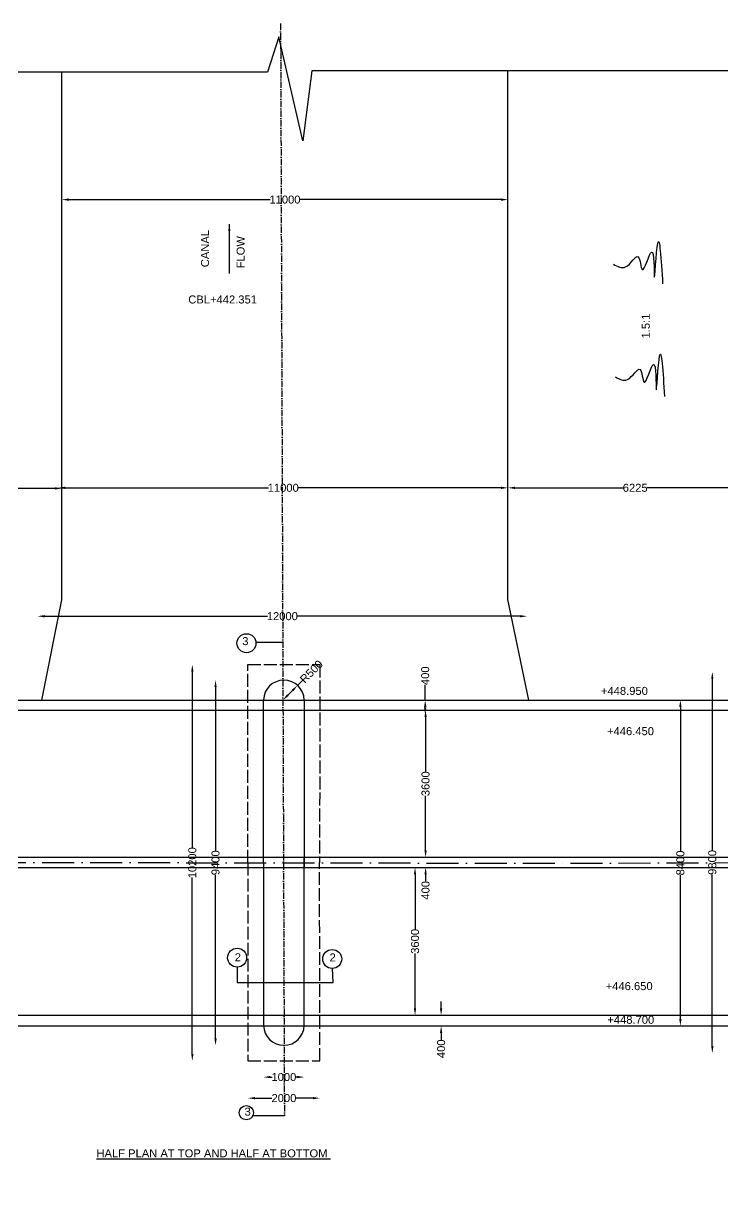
# Model space of a CAD drawing. Header units: millimetres. Extents: x 5757556 to 5765813, y 20979447 to 20984701.
# Drawn here: x 5760973 to 5762282, y 20981222 to 20983443 of the extents above; entities that cross this region are included whole.
import ezdxf

# ---------------------------------------------------------------- set-up
doc = ezdxf.new("R2010")
doc.units = ezdxf.units.MM
doc.header["$MEASUREMENT"] = 0
doc.linetypes.add('ACAD_ISO02W100', pattern=[15, 12, -3])
doc.linetypes.add('ACAD_ISO10W100', pattern=[18, 12, -3, 0, -3])
for name, color, linetype in [('DIMENSIONS', 7, 'Continuous'), ('DRAWING', 7, 'Continuous'), ('TEXT', 7, 'Continuous')]:
    doc.layers.add(name, color=color, linetype=linetype)
doc.styles.get("Standard").update_dxf_attribs({"font": 'arial.ttf', "height": 15})
doc.dimstyles.get("Standard").update_dxf_attribs({"dimtxt": 15, "dimasz": 13, "dimexe": 0.18, "dimexo": 0.0625, "dimgap": 0.09, "dimtad": 0, "dimdec": 0, "dimzin": 0, "dimdsep": 46, "dimtxsty": 'Standard', "dimcen": 0.09, "dimse1": 1, "dimse2": 1, "dimadec": 0, "dimazin": 0, "dimtfac": 1, "dimtdec": 0, "dimtofl": 0, "dimtmove": 0, "dimatfit": 3, "dimfxl": 1, "dimtolj": 1, "dimtzin": 0, "dimarcsym": 0})

# ---------------------------------------------------------------- blocks, each defined once
blk = doc.blocks.new('*D87')
at = {"layer": 'Defpoints', "color": 0, "transparency": 16777216}
for p in [(5761393, 20982241.1), (5761288.7, 20981498.3), (5761393, 20981498.3)]:
    blk.add_point(p, dxfattribs=at)
at = {"layer": 'DIMENSIONS', "color": 0, "lineweight": -2, "transparency": 16777216}
for p, q in [((5761288.7, 20982228.1), (5761288.7, 20981897.3)), ((5761288.7, 20981511.3), (5761288.7, 20981842.1))]:
    blk.add_line(p, q, dxfattribs=at)
at = {"layer": 'DIMENSIONS', "color": 0, "transparency": 16777216}
for points in [[(5761286.6, 20982228.1), (5761290.9, 20982228.1), (5761288.7, 20982241.1)], [(5761286.6, 20981511.3), (5761290.9, 20981511.3), (5761288.7, 20981498.3)]]:
    blk.add_solid(points, dxfattribs=at)
at = {"layer": 'DIMENSIONS', "color": 0, "transparency": 16777216, "insert": (5761288.7, 20981869.7), "char_height": 15, "attachment_point": 5, "rotation": 90}
blk.add_mtext('\\A1;10200', dxfattribs=at)
blk = doc.blocks.new('*D88')
at = {"layer": 'Defpoints', "color": 0, "transparency": 16777216}
for p in [(5761458.4, 20982211.9), (5761332.2, 20981527.4), (5761460.8, 20981527.4)]:
    blk.add_point(p, dxfattribs=at)
at = {"layer": 'DIMENSIONS', "color": 0, "lineweight": -2, "transparency": 16777216}
for p, q in [((5761332.2, 20982198.9), (5761332.2, 20981892.1)), ((5761332.2, 20981540.4), (5761332.2, 20981847.2))]:
    blk.add_line(p, q, dxfattribs=at)
at = {"layer": 'DIMENSIONS', "color": 0, "transparency": 16777216}
for points in [[(5761330.1, 20982198.9), (5761334.4, 20982198.9), (5761332.2, 20982211.9)], [(5761330.1, 20981540.4), (5761334.4, 20981540.4), (5761332.2, 20981527.4)]]:
    blk.add_solid(points, dxfattribs=at)
at = {"layer": 'DIMENSIONS', "color": 0, "transparency": 16777216, "insert": (5761332.2, 20981869.7), "char_height": 15, "attachment_point": 5, "rotation": 90}
blk.add_mtext('\\A1;9400', dxfattribs=at)
blk = doc.blocks.new('*D89')
at = {"layer": 'Defpoints', "color": 0, "transparency": 16777216}
for p in [(5761485.9, 20982202.1), (5761485.9, 20982202.1), (5761458.6, 20982174.8)]:
    blk.add_point(p, dxfattribs=at)
at = {"layer": 'DIMENSIONS', "color": 0, "lineweight": -2, "transparency": 16777216}
for p, q in [((5761485.9, 20982202.1), (5761495.1, 20982211.3)), ((5761467.8, 20982184), (5761476.7, 20982192.9))]:
    blk.add_line(p, q, dxfattribs=at)
at = {"layer": 'DIMENSIONS', "color": 0, "transparency": 16777216}
for points in [[(5761475.2, 20982194.4), (5761478.2, 20982191.4), (5761485.9, 20982202.1)], [(5761466.2, 20982185.5), (5761469.3, 20982182.4), (5761458.6, 20982174.8)]]:
    blk.add_solid(points, dxfattribs=at)
at = {"layer": 'DIMENSIONS', "color": 0, "transparency": 16777216, "insert": (5761511.9, 20982228.1), "char_height": 15, "attachment_point": 5, "rotation": 44.9722}
blk.add_mtext('\\A1;R500', dxfattribs=at)
blk = doc.blocks.new('*D90')
at = {"layer": 'Defpoints', "color": 0, "transparency": 16777216}
for p in [(5761725.6, 20982174.8), (5761725.2, 20982147.4), (5761725.6, 20982147.4)]:
    blk.add_point(p, dxfattribs=at)
at = {"layer": 'DIMENSIONS', "color": 0, "lineweight": -2, "transparency": 16777216}
for p, q in [((5761725.2, 20982174.8), (5761725.2, 20982203.4)), ((5761725.2, 20982160.4), (5761725.2, 20982161.8))]:
    blk.add_line(p, q, dxfattribs=at)
at = {"layer": 'DIMENSIONS', "color": 0, "transparency": 16777216}
for points in [[(5761723, 20982161.8), (5761727.3, 20982161.8), (5761725.2, 20982174.8)], [(5761723, 20982160.4), (5761727.3, 20982160.4), (5761725.2, 20982147.4)]]:
    blk.add_solid(points, dxfattribs=at)
at = {"layer": 'DIMENSIONS', "color": 0, "transparency": 16777216, "insert": (5761725.2, 20982220.3), "char_height": 15, "attachment_point": 5, "rotation": 90}
blk.add_mtext('\\A1;400', dxfattribs=at)
blk = doc.blocks.new('*D91')
at = {"layer": 'Defpoints', "color": 0, "transparency": 16777216}
for p in [(5761723.8, 20982155.7), (5761725.8, 20981880), (5761738.5, 20981880)]:
    blk.add_point(p, dxfattribs=at)
at = {"layer": 'DIMENSIONS', "color": 0, "lineweight": -2, "transparency": 16777216}
for p, q in [((5761725.8, 20982142.7), (5761725.8, 20982040.3)), ((5761725.8, 20981893), (5761725.8, 20981995.4))]:
    blk.add_line(p, q, dxfattribs=at)
at = {"layer": 'DIMENSIONS', "color": 0, "transparency": 16777216}
for points in [[(5761723.7, 20982142.7), (5761728, 20982142.7), (5761725.8, 20982155.7)], [(5761723.7, 20981893), (5761728, 20981893), (5761725.8, 20981880)]]:
    blk.add_solid(points, dxfattribs=at)
at = {"layer": 'DIMENSIONS', "color": 0, "transparency": 16777216, "insert": (5761725.8, 20982017.8), "char_height": 15, "attachment_point": 5, "rotation": 90}
blk.add_mtext('\\A1;3600', dxfattribs=at)
blk = doc.blocks.new('*D92')
at = {"layer": 'Defpoints', "color": 0, "transparency": 16777216}
for p in [(5761725.8, 20981880), (5761725.8, 20981860.9), (5761725.8, 20981860.9)]:
    blk.add_point(p, dxfattribs=at)
at = {"layer": 'DIMENSIONS', "color": 0, "lineweight": -2, "transparency": 16777216}
for p, q in [((5761725.8, 20981893), (5761725.8, 20981906)), ((5761725.8, 20981847.9), (5761725.8, 20981834.9))]:
    blk.add_line(p, q, dxfattribs=at)
at = {"layer": 'DIMENSIONS', "color": 0, "transparency": 16777216}
for points in [[(5761723.7, 20981893), (5761728, 20981893), (5761725.8, 20981880)], [(5761723.7, 20981847.9), (5761728, 20981847.9), (5761725.8, 20981860.9)]]:
    blk.add_solid(points, dxfattribs=at)
at = {"layer": 'DIMENSIONS', "color": 0, "transparency": 16777216, "insert": (5761725.8, 20981817.9), "char_height": 15, "attachment_point": 5, "rotation": 90}
blk.add_mtext('\\A1;400', dxfattribs=at)
blk = doc.blocks.new('*D93')
at = {"layer": 'Defpoints', "color": 0, "transparency": 16777216}
for p in [(5761707.2, 20981860.9), (5761706.1, 20981583.7), (5761707.2, 20981583.7)]:
    blk.add_point(p, dxfattribs=at)
at = {"layer": 'DIMENSIONS', "color": 0, "lineweight": -2, "transparency": 16777216}
for p, q in [((5761706.1, 20981847.9), (5761706.1, 20981744.8)), ((5761706.1, 20981596.7), (5761706.1, 20981699.8))]:
    blk.add_line(p, q, dxfattribs=at)
at = {"layer": 'DIMENSIONS', "color": 0, "transparency": 16777216}
for points in [[(5761703.9, 20981847.9), (5761708.2, 20981847.9), (5761706.1, 20981860.9)], [(5761703.9, 20981596.7), (5761708.2, 20981596.7), (5761706.1, 20981583.7)]]:
    blk.add_solid(points, dxfattribs=at)
at = {"layer": 'DIMENSIONS', "color": 0, "transparency": 16777216, "insert": (5761706.1, 20981722.3), "char_height": 15, "attachment_point": 5, "rotation": 90}
blk.add_mtext('\\A1;3600', dxfattribs=at)
blk = doc.blocks.new('*D94')
at = {"layer": 'Defpoints', "color": 0, "transparency": 16777216}
for p in [(5761755, 20981583.7), (5761755, 20981563.8), (5761755, 20981563.8)]:
    blk.add_point(p, dxfattribs=at)
at = {"layer": 'DIMENSIONS', "color": 0, "lineweight": -2, "transparency": 16777216}
for p, q in [((5761755, 20981596.7), (5761755, 20981609.7)), ((5761755, 20981550.8), (5761755, 20981537.8))]:
    blk.add_line(p, q, dxfattribs=at)
at = {"layer": 'DIMENSIONS', "color": 0, "transparency": 16777216}
for points in [[(5761752.8, 20981596.7), (5761757.1, 20981596.7), (5761755, 20981583.7)], [(5761752.8, 20981550.8), (5761757.1, 20981550.8), (5761755, 20981563.8)]]:
    blk.add_solid(points, dxfattribs=at)
at = {"layer": 'DIMENSIONS', "color": 0, "transparency": 16777216, "insert": (5761755, 20981520.9), "char_height": 15, "attachment_point": 5, "rotation": 90}
blk.add_mtext('\\A1;400', dxfattribs=at)
blk = doc.blocks.new('*D95')
at = {"layer": 'Defpoints', "color": 0, "transparency": 16777216}
for p in [(5762224.2, 20982174.8), (5762199.8, 20981563.8), (5762203.4, 20981563.8)]:
    blk.add_point(p, dxfattribs=at)
at = {"layer": 'DIMENSIONS', "color": 0, "lineweight": -2, "transparency": 16777216}
for p, q in [((5762203.4, 20982161.8), (5762203.4, 20981891.8)), ((5762203.4, 20981576.8), (5762203.4, 20981846.8))]:
    blk.add_line(p, q, dxfattribs=at)
at = {"layer": 'DIMENSIONS', "color": 0, "transparency": 16777216}
for points in [[(5762201.2, 20982161.8), (5762205.6, 20982161.8), (5762203.4, 20982174.8)], [(5762201.2, 20981576.8), (5762205.6, 20981576.8), (5762203.4, 20981563.8)]]:
    blk.add_solid(points, dxfattribs=at)
at = {"layer": 'DIMENSIONS', "color": 0, "transparency": 16777216, "insert": (5762203.4, 20981869.3), "char_height": 15, "attachment_point": 5, "rotation": 90}
blk.add_mtext('\\A1;8400', dxfattribs=at)
blk = doc.blocks.new('*D134')
at = {"layer": 'Defpoints', "color": 0, "transparency": 16777216}
for p in [(5762261.1, 20982227.8), (5762261.1, 20981512.9), (5762263.2, 20981512.9)]:
    blk.add_point(p, dxfattribs=at)
at = {"layer": 'DIMENSIONS', "color": 0, "lineweight": -2, "transparency": 16777216}
for p, q in [((5762263.2, 20982214.8), (5762263.2, 20981892.8)), ((5762263.2, 20981525.9), (5762263.2, 20981847.9))]:
    blk.add_line(p, q, dxfattribs=at)
at = {"layer": 'DIMENSIONS', "color": 0, "transparency": 16777216}
for points in [[(5762261.1, 20982214.8), (5762265.4, 20982214.8), (5762263.2, 20982227.8)], [(5762261.1, 20981525.9), (5762265.4, 20981525.9), (5762263.2, 20981512.9)]]:
    blk.add_solid(points, dxfattribs=at)
at = {"layer": 'DIMENSIONS', "color": 0, "transparency": 16777216, "insert": (5762263.2, 20981870.3), "char_height": 15, "attachment_point": 5, "rotation": 90}
blk.add_mtext('\\A1;9800', dxfattribs=at)
blk = doc.blocks.new('*D137')
at = {"layer": 'Defpoints', "color": 0, "transparency": 16777216}
for p in [(5760553.7, 20982571.5), (5761044.4, 20982571.5), (5761044.4, 20982571.5)]:
    blk.add_point(p, dxfattribs=at)
at = {"layer": 'DIMENSIONS', "color": 0, "lineweight": -2, "transparency": 16777216}
for p, q in [((5760566.7, 20982571.5), (5760776.4, 20982571.5)), ((5761031.4, 20982571.5), (5760821.6, 20982571.5))]:
    blk.add_line(p, q, dxfattribs=at)
at = {"layer": 'DIMENSIONS', "color": 0, "transparency": 16777216}
for points in [[(5760566.7, 20982573.7), (5760566.7, 20982569.4), (5760553.7, 20982571.5)], [(5761031.4, 20982573.7), (5761031.4, 20982569.4), (5761044.4, 20982571.5)]]:
    blk.add_solid(points, dxfattribs=at)
at = {"layer": 'DIMENSIONS', "color": 0, "transparency": 16777216, "insert": (5760799, 20982571.5), "char_height": 15, "attachment_point": 5}
blk.add_mtext('\\A1;6225', dxfattribs=at)
blk = doc.blocks.new('*D138')
at = {"layer": 'Defpoints', "color": 0, "transparency": 16777216}
for p in [(5761037.9, 20982572.6), (5761880.3, 20982572.6), (5761880.3, 20982572.6)]:
    blk.add_point(p, dxfattribs=at)
at = {"layer": 'DIMENSIONS', "color": 0, "lineweight": -2, "transparency": 16777216}
for p, q in [((5761050.9, 20982572.6), (5761431.5, 20982572.6)), ((5761867.3, 20982572.6), (5761486.7, 20982572.6))]:
    blk.add_line(p, q, dxfattribs=at)
at = {"layer": 'DIMENSIONS', "color": 0, "transparency": 16777216}
for points in [[(5761050.9, 20982574.8), (5761050.9, 20982570.4), (5761037.9, 20982572.6)], [(5761867.3, 20982574.8), (5761867.3, 20982570.4), (5761880.3, 20982572.6)]]:
    blk.add_solid(points, dxfattribs=at)
at = {"layer": 'DIMENSIONS', "color": 0, "transparency": 16777216, "insert": (5761459.1, 20982572.6), "char_height": 15, "attachment_point": 5}
blk.add_mtext('\\A1;11000', dxfattribs=at)
blk = doc.blocks.new('*D139')
at = {"layer": 'Defpoints', "color": 0, "transparency": 16777216}
for p in [(5761880.3, 20982572.6), (5762357.1, 20982572.6), (5762357.1, 20982572.6)]:
    blk.add_point(p, dxfattribs=at)
at = {"layer": 'DIMENSIONS', "color": 0, "lineweight": -2, "transparency": 16777216}
for p, q in [((5761893.3, 20982572.6), (5762096.1, 20982572.6)), ((5762344.1, 20982572.6), (5762141.3, 20982572.6))]:
    blk.add_line(p, q, dxfattribs=at)
at = {"layer": 'DIMENSIONS', "color": 0, "transparency": 16777216}
for points in [[(5761893.3, 20982574.8), (5761893.3, 20982570.4), (5761880.3, 20982572.6)], [(5762344.1, 20982574.8), (5762344.1, 20982570.4), (5762357.1, 20982572.6)]]:
    blk.add_solid(points, dxfattribs=at)
at = {"layer": 'DIMENSIONS', "color": 0, "transparency": 16777216, "insert": (5762118.7, 20982572.6), "char_height": 15, "attachment_point": 5}
blk.add_mtext('\\A1;6225', dxfattribs=at)
blk = doc.blocks.new('*D159')
at = {"layer": 'Defpoints', "color": 0, "transparency": 16777216}
for p in [(5760998.9, 20982326.2), (5761915.8, 20982331.9), (5761915.8, 20982326.2)]:
    blk.add_point(p, dxfattribs=at)
at = {"layer": 'DIMENSIONS', "color": 0, "lineweight": -2, "transparency": 16777216}
for p, q in [((5761011.9, 20982331.9), (5761429.8, 20982331.9)), ((5761902.8, 20982331.9), (5761484.9, 20982331.9))]:
    blk.add_line(p, q, dxfattribs=at)
at = {"layer": 'DIMENSIONS', "color": 0, "transparency": 16777216}
for points in [[(5761011.9, 20982334), (5761011.9, 20982329.7), (5760998.9, 20982331.9)], [(5761902.8, 20982334), (5761902.8, 20982329.7), (5761915.8, 20982331.9)]]:
    blk.add_solid(points, dxfattribs=at)
at = {"layer": 'DIMENSIONS', "color": 0, "transparency": 16777216, "insert": (5761457.4, 20982331.9), "char_height": 15, "attachment_point": 5}
blk.add_mtext('\\A1;12000', dxfattribs=at)
blk = doc.blocks.new('*D162')
at = {"layer": 'Defpoints', "color": 0, "transparency": 16777216}
for p in [(5761422.2, 20981563.8), (5761498.5, 20981563.8), (5761498.5, 20981467.9)]:
    blk.add_point(p, dxfattribs=at)
at = {"layer": 'DIMENSIONS', "color": 0, "lineweight": -2, "transparency": 16777216}
for p, q in [((5761435.2, 20981467.9), (5761438.6, 20981467.9)), ((5761485.5, 20981467.9), (5761482.1, 20981467.9))]:
    blk.add_line(p, q, dxfattribs=at)
at = {"layer": 'DIMENSIONS', "color": 0, "transparency": 16777216}
for points in [[(5761435.2, 20981470), (5761435.2, 20981465.7), (5761422.2, 20981467.9)], [(5761485.5, 20981470), (5761485.5, 20981465.7), (5761498.5, 20981467.9)]]:
    blk.add_solid(points, dxfattribs=at)
at = {"layer": 'DIMENSIONS', "color": 0, "transparency": 16777216, "insert": (5761460.3, 20981467.9), "char_height": 15, "attachment_point": 5}
blk.add_mtext('\\A1;1000', dxfattribs=at)
blk = doc.blocks.new('*D163')
at = {"layer": 'Defpoints', "color": 0, "transparency": 16777216}
for p in [(5761393, 20981498.3), (5761527.7, 20981498.5), (5761527.7, 20981428.4)]:
    blk.add_point(p, dxfattribs=at)
at = {"layer": 'DIMENSIONS', "color": 0, "lineweight": -2, "transparency": 16777216}
for p, q in [((5761406, 20981428.4), (5761437.8, 20981428.4)), ((5761514.7, 20981428.4), (5761482.9, 20981428.4))]:
    blk.add_line(p, q, dxfattribs=at)
at = {"layer": 'DIMENSIONS', "color": 0, "transparency": 16777216}
for points in [[(5761406, 20981430.5), (5761406, 20981426.2), (5761393, 20981428.4)], [(5761514.7, 20981430.5), (5761514.7, 20981426.2), (5761527.7, 20981428.4)]]:
    blk.add_solid(points, dxfattribs=at)
at = {"layer": 'DIMENSIONS', "color": 0, "transparency": 16777216, "insert": (5761460.4, 20981428.4), "char_height": 15, "attachment_point": 5}
blk.add_mtext('\\A1;2000', dxfattribs=at)
blk = doc.blocks.new('*D165')
at = {"layer": 'Defpoints', "color": 0, "transparency": 16777216}
for p in [(5761044.4, 20983112.9), (5761880.3, 20983112.9), (5761880.3, 20983112.9)]:
    blk.add_point(p, dxfattribs=at)
at = {"layer": 'DIMENSIONS', "color": 0, "lineweight": -2, "transparency": 16777216}
for p, q in [((5761057.4, 20983112.9), (5761434.7, 20983112.9)), ((5761867.3, 20983112.9), (5761489.9, 20983112.9))]:
    blk.add_line(p, q, dxfattribs=at)
at = {"layer": 'DIMENSIONS', "color": 0, "transparency": 16777216}
for points in [[(5761057.4, 20983115.1), (5761057.4, 20983110.7), (5761044.4, 20983112.9)], [(5761867.3, 20983115.1), (5761867.3, 20983110.7), (5761880.3, 20983112.9)]]:
    blk.add_solid(points, dxfattribs=at)
at = {"layer": 'DIMENSIONS', "color": 0, "transparency": 16777216, "insert": (5761462.3, 20983112.9), "char_height": 15, "attachment_point": 5}
blk.add_mtext('\\A1;11000', dxfattribs=at)

msp = doc.modelspace()

# ---------------------------------------------------------------- linework, layer by layer
at = {"layer": 'DIMENSIONS', "color": 0}
for points in [[(5761407.3, 20982283.3), (5761458.9, 20982283.3)], [(5761372.7, 20981673.8), (5761372.7, 20981645.4), (5761552.7, 20981645.4), (5761551.6, 20981671.5)], [(5761461.3, 20981395.1), (5761401.8, 20981395.1)]]:
    msp.add_lwpolyline(points, dxfattribs=at)
for centre, radius in [((5761390.2, 20982281.3), 17.8), ((5761372.7, 20981691.7), 17.8), ((5761550.9, 20981689.3), 17.8), ((5761390, 20981401), 13.4)]:
    msp.add_circle(centre, radius, dxfattribs=at)
for points in [[(5762078, 20982991.9), (5762100.5, 20982986.7), (5762124.5, 20983005.7), (5762131.8, 20982981.8), (5762149.1, 20983014.7), (5762154.5, 20982968.2), (5762161, 20983030.6), (5762170.1, 20982954.8)], [(5762081.6, 20982780.7), (5762104.1, 20982775.5), (5762128, 20982794.6), (5762135.3, 20982770.6), (5762152.7, 20982803.5), (5762158, 20982757), (5762164.5, 20982819.5), (5762173.7, 20982743.7)]]:
    msp.add_spline(points, degree=3, dxfattribs=at)
at = {"layer": 'DRAWING', "color": 0, "linetype": 'ACAD_ISO10W100'}
msp.add_lwpolyline([(5761454.1, 20983442.8), (5761461.3, 20981395.1)], dxfattribs=at)
at = {"layer": 'DRAWING', "color": 0}
for points in [[(5760784.4, 20980737.9), (5762158.2, 20980737.9), (5762179.6, 20980801.3), (5762186.5, 20980663.8), (5762205.5, 20980737.9), (5763514.9, 20980737.9), (5763517.9, 20980783.1), (5763576.2, 20980693.7), (5763579.5, 20980743.1), (5764177.5, 20980743.1), (5764177.5, 20983359.2), (5763248, 20983359.2), (5763229.2, 20983278.7), (5763184.8, 20983420.4), (5763163.8, 20983354.3), (5761512.8, 20983354.3), (5761495.9, 20983223), (5761450.9, 20983418), (5761429.9, 20983351.7), (5760272.4, 20983351.7)], [(5761006.8, 20982174.8), (5761044.4, 20982362.3), (5761044.4, 20983351.7)], [(5761919.4, 20982174.8), (5761880.3, 20982363.5), (5761880.3, 20983354.3)], [(5761460.3, 20982211.9), (5761460.3, 20982211.9)], [(5760466.8, 20982174.8), (5762456.5, 20982174.8)], [(5761422.2, 20981869.7), (5761422.2, 20982174.8)], [(5761498.5, 20982174.8), (5761498.5, 20981860.9)], [(5760466.8, 20982155.7), (5762862.2, 20982155.7)], [(5760466.8, 20981880), (5762456.5, 20981880)], [(5761498.5, 20981564.6), (5761498.5, 20981878.5)], [(5760466.8, 20981860.9), (5762456.5, 20981860.9)], [(5761422.2, 20981869.7), (5761422.2, 20981564.6)], [(5760466.8, 20981583.7), (5762862.2, 20981583.7)], [(5760466.8, 20981563.8), (5762456.5, 20981563.8)]]:
    msp.add_lwpolyline(points, dxfattribs=at)
at = {"layer": 'DRAWING', "color": 0, "linetype": 'ACAD_ISO02W100', "ltscale": 2}
for points in [[(5761393, 20981869.7), (5761393, 20982241.1), (5761527.7, 20982241.1), (5761527.2, 20981869.5)], [(5761393, 20981869.7), (5761393, 20981498.3), (5761527.7, 20981498.3), (5761527.2, 20981869.9)]]:
    msp.add_lwpolyline(points, dxfattribs=at)
at = {"layer": 'DRAWING', "color": 0, "linetype": 'ACAD_ISO10W100', "ltscale": 5}
for points in [[(5761997.2, 20981868.8), (5764259.4, 20981876.6)], [(5759565.4, 20981872.3), (5761997.2, 20981868.8)]]:
    msp.add_lwpolyline(points, dxfattribs=at)
at = {"layer": 'DRAWING', "color": 0}
for centre, start, end in [((5761460.3, 20982173.8), 1.5066, 178.4934), ((5761460.3, 20981565.6), 181.5066, 358.4934)]:
    msp.add_arc(centre, 38.2, start, end, dxfattribs=at)

# ---------------------------------------------------------------- texts
at = {"layer": 'DIMENSIONS', "color": 0}
msp.add_text('%%UHALF PLAN AT TOP AND HALF AT BOTTOM ', height=15, dxfattribs=at).set_placement((5761109, 20981317.4))
at = {"layer": 'TEXT', "color": 0}
for s, p in [('CANAL ', (5761320, 20982986.2)), ('FLOW ', (5761386.7, 20982984.1)), ('1.5:1', (5762146, 20982852.6))]:
    msp.add_text(s, height=15, rotation=90, dxfattribs=at).set_placement(p)
for s, p in [('CBL+442.351', (5761281.1, 20982918.2)), ('3', (5761382.3, 20982277.7)), ('+448.950', (5762054.5, 20982184.4)), ('+446.450', (5762065.9, 20982108.9)), ('2', (5761368.2, 20981685)), ('2', (5761545.9, 20981684.6)), ('+446.650', (5762063.4, 20981630.9)), ('+448.700', (5762066.4, 20981567.8)), ('3', (5761386.6, 20981395.6))]:
    msp.add_text(s, height=15, dxfattribs=at).set_placement(p)

# ---------------------------------------------------------------- dimensions: what is measured, and where the dimension line sits
at = {"layer": 'DIMENSIONS', "color": 0}
for base, p1, p2, text, picture, middle in [((5761880.3, 20983112.9), (5761044.4, 20983112.9), (5761880.3, 20983112.9), '11000', '*D165', (5761462.3, 20983112.9)), ((5761044.4, 20982571.5), (5760553.7, 20982571.5), (5761044.4, 20982571.5), '6225', '*D137', (5760799, 20982571.5)), ((5761880.3, 20982572.6), (5761037.9, 20982572.6), (5761880.3, 20982572.6), '11000', '*D138', (5761459.1, 20982572.6)), ((5762357.1, 20982572.6), (5761880.3, 20982572.6), (5762357.1, 20982572.6), '6225', '*D139', (5762118.7, 20982572.6)), ((5761915.8, 20982331.9), (5760998.9, 20982326.2), (5761915.8, 20982326.2), '12000', '*D159', (5761457.4, 20982331.9)), ((5761498.5, 20981467.9), (5761422.2, 20981563.8), (5761498.5, 20981563.8), '1000', '*D162', (5761460.3, 20981467.9)), ((5761527.7, 20981428.4), (5761393, 20981498.3), (5761527.7, 20981498.5), '2000', '*D163', (5761460.4, 20981428.4))]:
    dim = msp.add_linear_dim(base=base, p1=p1, p2=p2, text=text, dimstyle='Standard', dxfattribs=at)
    dim.commit()
    dim.dimension.update_dxf_attribs({"geometry": picture, "text_midpoint": middle})
for base, p1, p2, text, picture, middle in [((5761288.7, 20981498.3), (5761393, 20982241.1), (5761393, 20981498.3), '10200', '*D87', (5761288.7, 20981869.7)), ((5761332.2, 20981527.4), (5761458.4, 20982211.9), (5761460.8, 20981527.4), '9400', '*D88', (5761332.2, 20981869.7)), ((5762263.2, 20981512.9), (5762261.1, 20982227.8), (5762261.1, 20981512.9), '9800', '*D134', (5762263.2, 20981870.3)), ((5762203.4, 20981563.8), (5762224.2, 20982174.8), (5762199.8, 20981563.8), '8400', '*D95', (5762203.4, 20981869.3)), ((5761725.8, 20981880), (5761723.8, 20982155.7), (5761738.5, 20981880), '3600', '*D91', (5761725.8, 20982017.8)), ((5761725.8, 20981860.9), (5761725.8, 20981880), (5761725.8, 20981860.9), '400', '*D92', (5761725.8, 20981817.9)), ((5761706.1, 20981583.7), (5761707.2, 20981860.9), (5761707.2, 20981583.7), '3600', '*D93', (5761706.1, 20981722.3)), ((5761755, 20981563.8), (5761755, 20981583.7), (5761755, 20981563.8), '400', '*D94', (5761755, 20981520.9))]:
    dim = msp.add_linear_dim(base=base, p1=p1, p2=p2, angle=90, text=text, dimstyle='Standard', dxfattribs=at)
    dim.commit()
    dim.dimension.update_dxf_attribs({"geometry": picture, "text_midpoint": middle})
dim = msp.add_aligned_dim(p1=(5761458.6, 20982174.8), p2=(5761485.9, 20982202.1), distance=0, text='R500', dimstyle='Standard', dxfattribs=at)
dim.commit()
dim.dimension.update_dxf_attribs({"geometry": '*D89', "text_midpoint": (5761511.9, 20982228.1)})
dim = msp.add_linear_dim(base=(5761725.2, 20982147.4), p1=(5761725.6, 20982174.8), p2=(5761725.6, 20982147.4), angle=90, text='400', dimstyle='Standard', dxfattribs=at)
dim.commit()
dim.dimension.update_dxf_attribs({"geometry": '*D90', "text_midpoint": (5761725.2, 20982220.3), "dimtype": 160})

# ---------------------------------------------------------------- leaders
msp.add_leader([(5761358, 20983066.9), (5761358, 20982974.5)], dimstyle='Standard', override={"dimgap": 0.09, "dimtad": 0}, dxfattribs=at)

doc.saveas('drawing.dxf')
